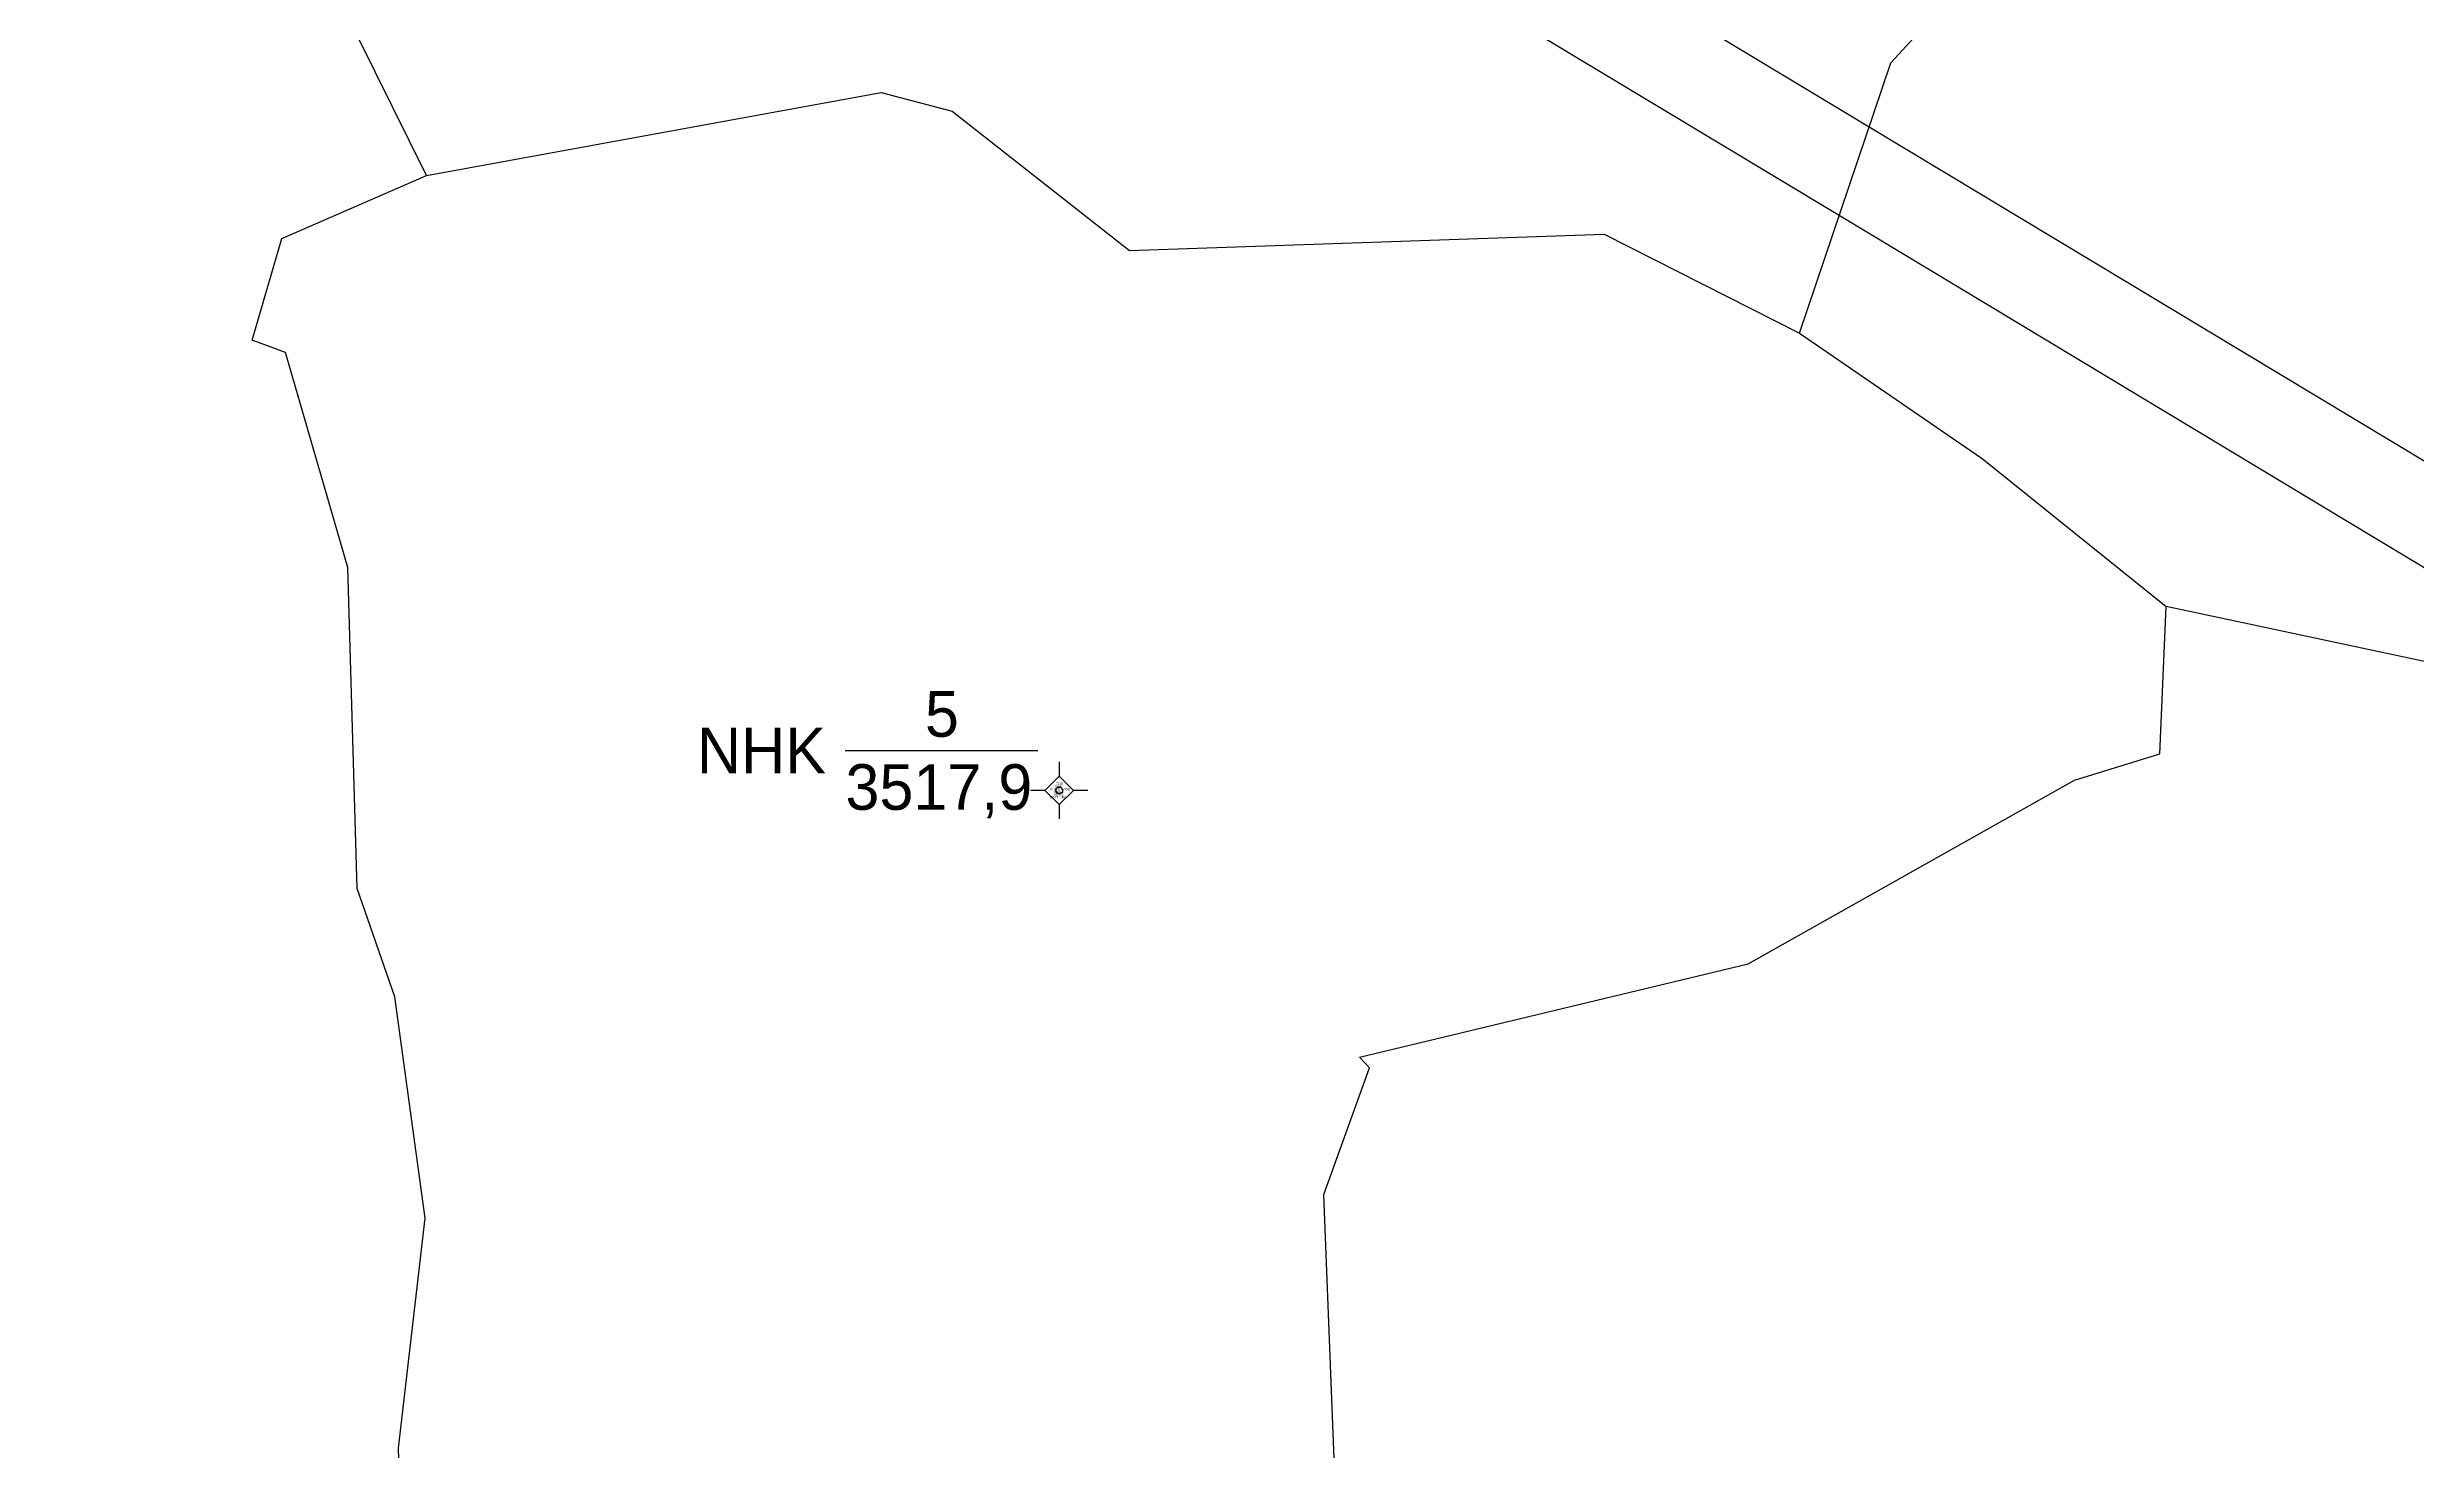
# Model space of a CAD drawing. Extents: x 551890 to 552618, y 1835759 to 1836646.
# Drawn here: x 551958 to 552061.8, y 1836222.6 to 1836284.1 of the extents above; entities that cross this region are included whole.
import ezdxf

# ---------------------------------------------------------------- set-up
doc = ezdxf.new("R2010")
doc.units = 0
for name, color, linetype in [('Level 10', 7, 'Continuous'), ('Level 11', 7, 'Continuous'), ('Level 13', 7, 'Continuous'), ('Level 15', 7, 'Continuous'), ('Level 2', 7, 'Continuous'), ('Level 4', 7, 'Continuous'), ('Level 50', 7, 'Continuous')]:
    doc.layers.add(name, color=color, linetype=linetype)

msp = doc.modelspace()

# ---------------------------------------------------------------- linework, layer by layer
at = {"layer": 'Level 10'}
for points in [[(551974.63, 1836278.48), (551968.64, 1836290.59), (551969.2, 1836298.08), (551963.89, 1836305.46), (551961.49, 1836322.1), (551958.03, 1836326.91), (551972.88, 1836344.24), (551989.73, 1836340.85)], [(552034.74, 1836271.57), (552038.74, 1836283.42), (552044.13, 1836289.29), (552050.35, 1836301.4), (552055.06, 1836312.87)], [(551974.63, 1836278.48), (551994.54, 1836282.12), (551997.64, 1836281.3), (552005.41, 1836275.2), (552026.19, 1836275.91), (552034.74, 1836271.57)], [(551973.62, 1836215.47), (551973.4, 1836222.73), (551974.57, 1836232.8), (551973.24, 1836242.5), (551971.59, 1836247.24), (551971.19, 1836261.31), (551968.45, 1836270.72), (551967, 1836271.27), (551968.3, 1836275.72), (551974.63, 1836278.48)], [(552034.74, 1836271.57), (552042.74, 1836266.08), (552050.79, 1836259.6)], [(552014.58, 1836216.66), (552013.92, 1836233.84), (552015.92, 1836239.39), (552015.48, 1836239.86), (552032.49, 1836243.95), (552046.78, 1836251.99), (552050.52, 1836253.14), (552050.79, 1836259.6)], [(552095.96, 1836214.92), (552105.01, 1836229.15), (552120.08, 1836244.84), (552050.79, 1836259.6)]]:
    msp.add_lwpolyline(points, dxfattribs=at)
at = {"layer": 'Level 11'}
for p, q in [((552002.33, 1836252.17), (552001.7, 1836251.54)), ((552002.33, 1836252.79), (552002.33, 1836252.17)), ((552002.95, 1836251.54), (552002.33, 1836252.17)), ((552001.7, 1836251.54), (552001.08, 1836251.54)), ((552001.7, 1836251.54), (552002.33, 1836250.92)), ((552002.33, 1836250.92), (552002.95, 1836251.54)), ((552002.33, 1836250.92), (552002.33, 1836250.29)), ((552003.58, 1836251.54), (552002.95, 1836251.54))]:
    msp.add_line(p, q, dxfattribs=at)
msp.add_circle((552002.33, 1836251.54), 0.15, dxfattribs=at)
at = {"layer": 'Level 13'}
msp.add_line((551992.96, 1836253.29), (552001.39, 1836253.29), dxfattribs=at)
at = {"layer": 'Level 50'}
for p, q in [((552037.79, 1836280.6), (551959.02, 1836328.06)), ((552036.48, 1836276.72), (551961.52, 1836321.88)), ((552084.61, 1836252.4), (552037.79, 1836280.6)), ((552072.6, 1836254.95), (552036.48, 1836276.72))]:
    msp.add_line(p, q, dxfattribs=at)

# ---------------------------------------------------------------- texts
at = {"layer": 'Level 13'}
msp.add_text('5', height=2, rotation=360, dxfattribs=at).set_placement((551996.45, 1836253.89))
at = {"layer": 'Level 15'}
for s, p in [('NHK', (552002.16, 1836251.67)), ('7215', (552002.18, 1836251.79)), ('Hồ Văn Tường', (552001.88, 1836251.55)), ('Hồ Thị Nhăm', (552001.93, 1836251.19)), ('Khối 6', (552002.12, 1836251.43)), ('Khối 6', (552002.12, 1836251.31))]:
    msp.add_text(s, height=0.1, dxfattribs=at).set_placement(p)
at = {"layer": 'Level 2'}
msp.add_text('NHK', height=2, rotation=360, dxfattribs=at).set_placement((551986.47, 1836252.29))
at = {"layer": 'Level 4'}
msp.add_text('3517,9', height=2, rotation=360, dxfattribs=at).set_placement((551992.97, 1836250.69))

doc.saveas('drawing.dxf')
